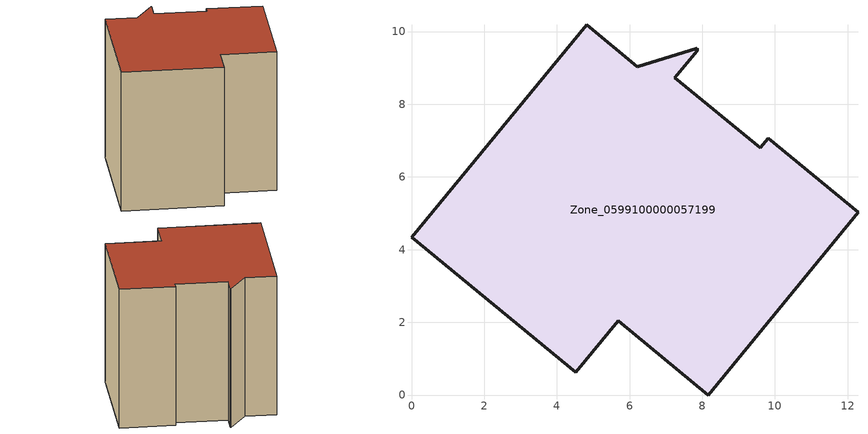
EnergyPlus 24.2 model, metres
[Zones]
Zone_0599100000057199
 floor ground (C_G): 7.87,9.54 7.86,9.47 7.25,8.73 9.6,6.8 9.81,7.06 12.28,5.03 8.16,0 5.68,2.04 4.52,0.63 0,4.34 4.83,10.18 6.21,9.03 z0
 wall outside (C_F): 7.87,9.54 6.21,9.03 4.83,10.18 0,4.34 4.52,0.63 5.68,2.04 8.16,0 12.28,5.03 9.81,7.06 9.6,6.8 7.25,8.73 7.86,9.47 7.87,9.54 z0:8.52
 roof outside (C_R): 7.86,9.47 7.87,9.54 6.21,9.03 4.83,10.18 0,4.34 4.52,0.63 5.68,2.04 8.16,0 12.28,5.03 9.81,7.06 9.6,6.8 7.25,8.73 z8.52
[BUILDING]
Pand.0599100000057199: North Axis=0; Terrain=City; Loads Convergence Tolerance Value=0.04; Temperature Convergence Tolerance Value=0.4; Solar Distribution=FullExterior; Maximum Number of Warmup Days=25; Minimum Number of Warmup Days=1
[Site:Location]
Rotterdam.The.Hague.AP_ZH_NLD Design_Conditions: Latitude=51.96; Longitude=4.45; Time Zone=1; Elevation=-4.5
[SITE:GROUNDTEMPERATURE:BUILDINGSURFACE]
18, 18, 18, 18, 18, 18, 18, 18, 18, 18, 18, 18
[MATERIAL] Thermal Absorptance=0.9; Solar Absorptance=0.7; Visible Absorptance=0.7
Name | Roughness | Thickness | Conductivity | Density | Specific Heat
G.TC.1946-1964 | MediumSmooth | 0.15 | 1 | 540 | 1210
F.TC.1946-1964 | Rough | 0.3 | 0.857143 | 1920 | 840
R.TC.1946-1964 | MediumRough | 0.2 | 0.235294 | 1500 | 1000
[CONSTRUCTION]
C_G: G.TC.1946-1964
C_F: F.TC.1946-1964
C_R: R.TC.1946-1964
[ZONE]
Zone_0599100000057199: Type=1; Multiplier=1; Ceiling Height=Autocalculate; Volume=Autocalculate; Floor Area=autocalculate; Part of Total Floor Area=Yes
[ZONEINFILTRATION:DESIGNFLOWRATE]
Infil_Zone_0599100000057199: Zone or ZoneList or Space or SpaceList=Zone_0599100000057199; Schedule=AlwaysOn; Design Flow Rate Calculation Method=Flow/Area; Flow Rate per Floor Area=0.003; Constant Term Coefficient=1; Temperature Term Coefficient=0; Velocity Term Coefficient=0; Velocity Squared Term Coefficient=0
[HVACTEMPLATE:ZONE:IDEALLOADSAIRSYSTEM]
Zone_0599100000057199: Maximum Heating Supply Air Temperature=50; Minimum Cooling Supply Air Temperature=13; Maximum Heating Supply Air Humidity Ratio=0.0156; Minimum Cooling Supply Air Humidity Ratio=0.0077; Heating Limit=NoLimit; Cooling Limit=NoLimit; Dehumidification Control Type=ConstantSensibleHeatRatio; Cooling Sensible Heat Ratio=0.7; Dehumidification Setpoint=60; Humidification Control Type=None; Humidification Setpoint=30; Outdoor Air Method=None; Outdoor Air Flow Rate per Person=0.00944; Outdoor Air Flow Rate per Zone Floor Area=0; Outdoor Air Flow Rate per Zone=0; Demand Controlled Ventilation Type=None; Outdoor Air Economizer Type=NoEconomizer; Heat Recovery Type=None; Sensible Heat Recovery Effectiveness=0.7; Latent Heat Recovery Effectiveness=0.65
[ZONECONTROL:THERMOSTAT]
ThermostatControl_Zone_0599100000057199: Zone or ZoneList=Zone_0599100000057199; Control Type Schedule=DualSetpointControlType; Control 1=Thermostat_Zone_0599100000057199; Temperature Difference Between Cutout And Setpoint=0
[THERMOSTATSETPOINT:DUALSETPOINT]
Thermostat_Zone_0599100000057199: Heating Setpoint Temperature Schedule=HeatingSetpoint_Zone_0599100000057199; Cooling Setpoint Temperature Schedule=CoolingSetpoint_Zone_0599100000057199
[SCHEDULE:COMPACT]
HeatingSetpoint_Zone_0599100000057199: Through: 12/31, For: AllDays, Until: 24:00, 21
CoolingSetpoint_Zone_0599100000057199: Through: 12/31, For: AllDays, Until: 24:00, 24
DualSetpointControlType: Through: 12/31, For: AllDays, Until: 24:00, 4
AlwaysOn: Through: 12/31, For: AllDays, Until: 24:00, 1
